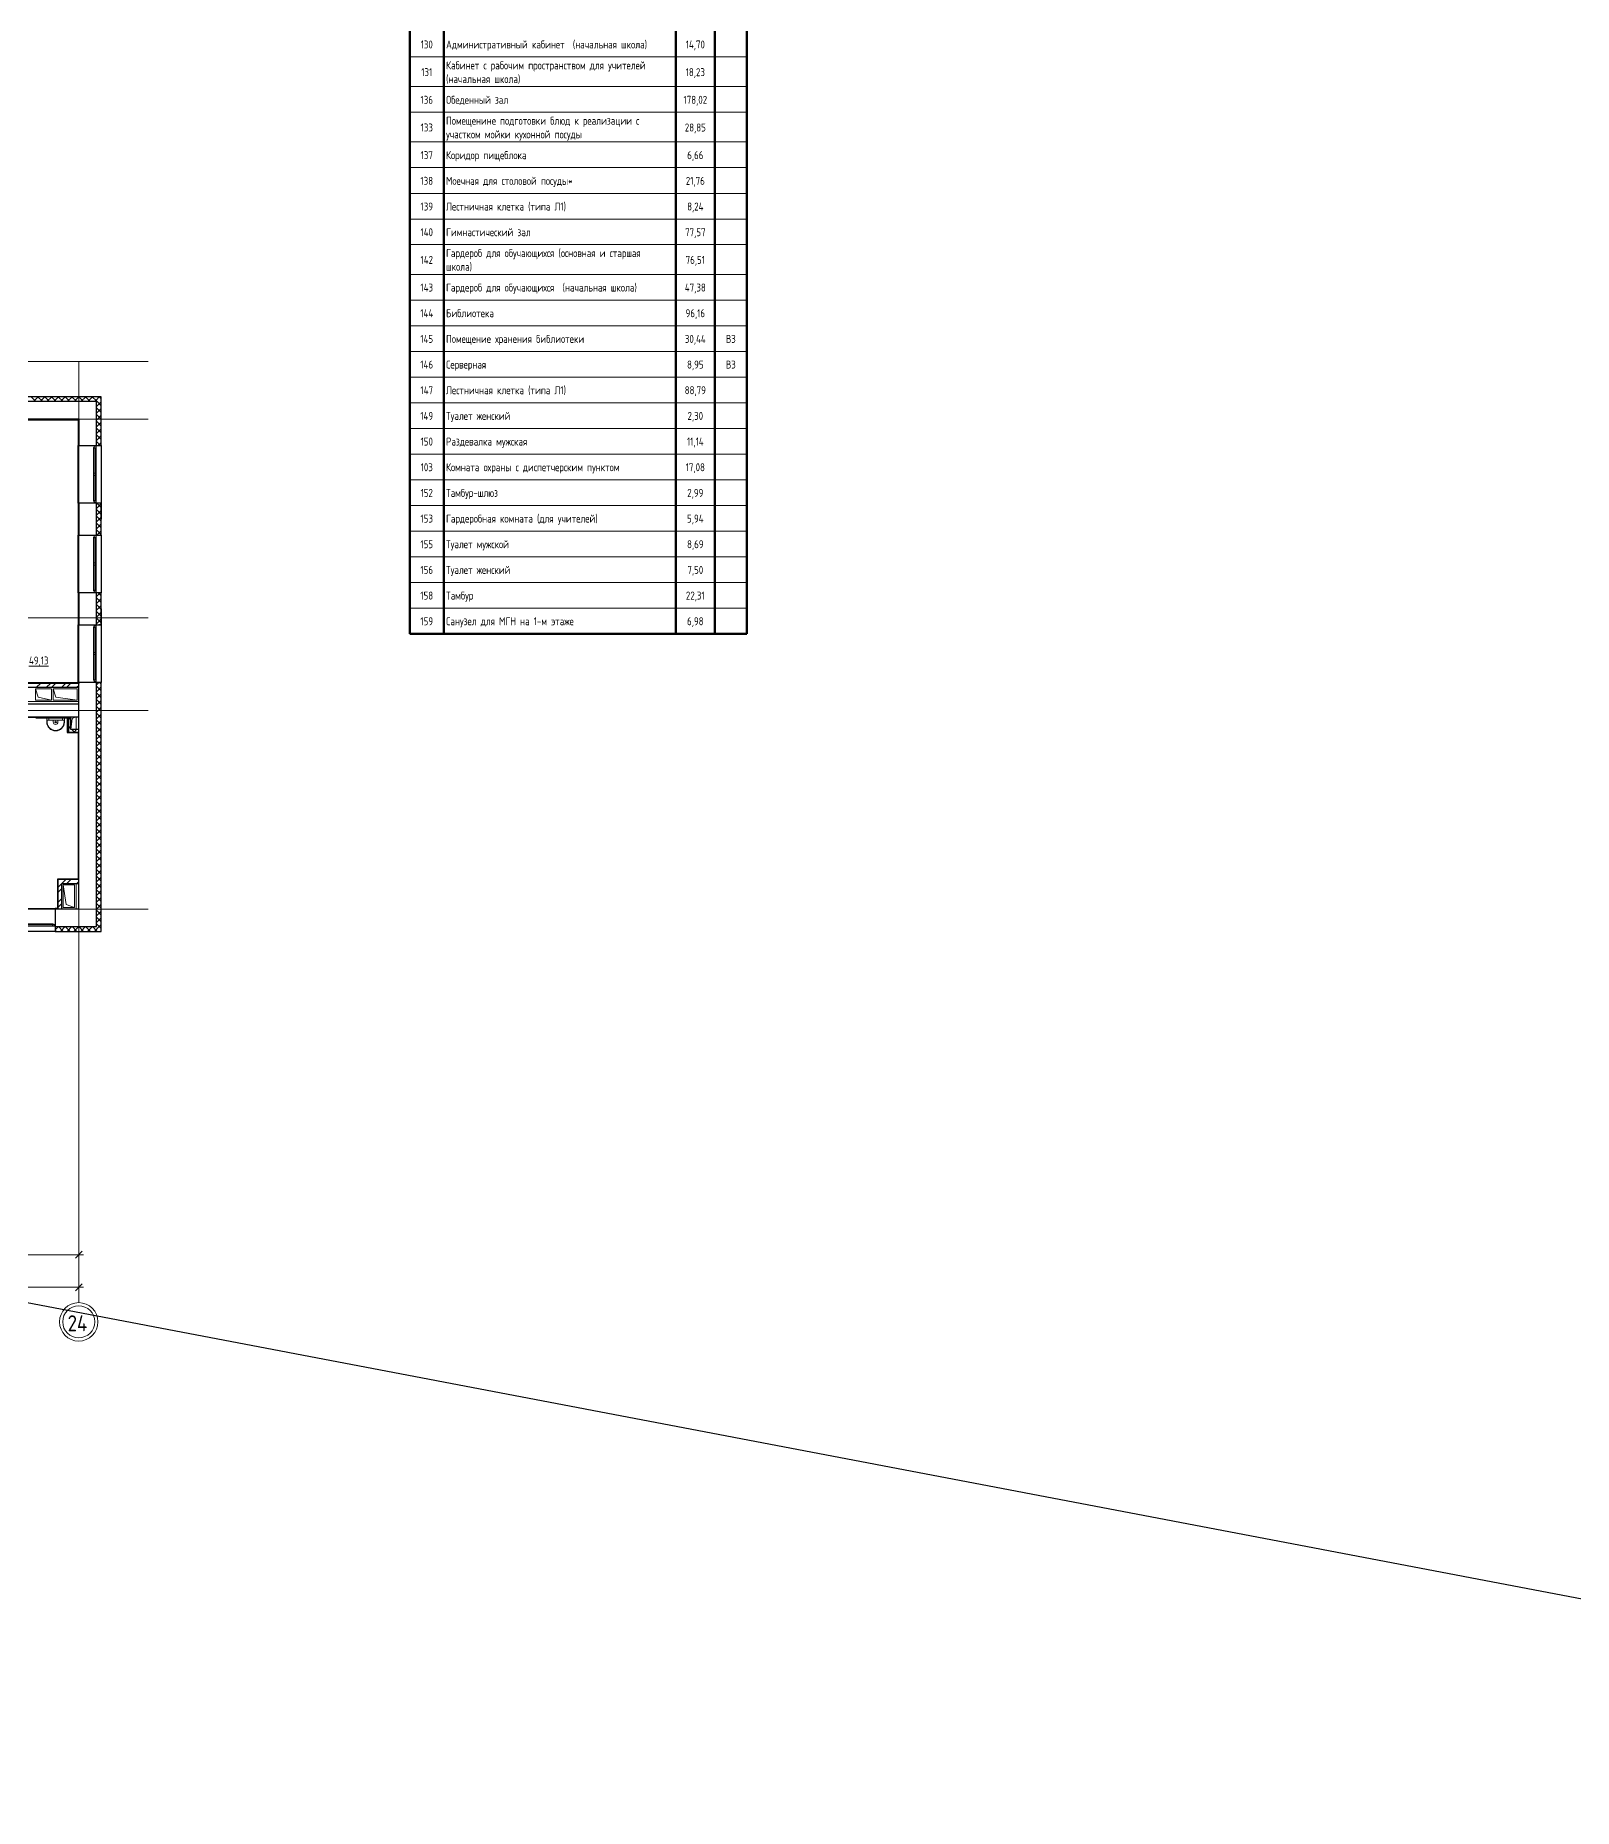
# Model space of a CAD drawing. Header units: millimetres. Extents: x -695119 to 412940, y -249585 to 622758.
# Drawn here: x 175612 to 223642, y -95569 to -40183 of the extents above; entities that cross this region are included whole.
import ezdxf

# ---------------------------------------------------------------- set-up
doc = ezdxf.new("R2010")
doc.units = ezdxf.units.MM
doc.linetypes.add('ADSK_Линия сетки', pattern=[25, 20, -2.5, 0, -2.5])
for name, color, linetype, lineweight in [('_Схема', 5, 'Continuous', 30), ('Графика спецификации', 7, 'Continuous', 20), ('Каркас_Импост', 8, 'Continuous', 9), ('Линии', 7, 'Continuous', 9), ('Марки помещений', 8, 'Continuous', 20), ('Окна', 252, 'Continuous', 9), ('Оси', 252, 'Continuous', 9), ('Перекрытия', 7, 'Continuous', 18), ('Размеры', 7, 'Continuous', 9), ('Сантехнические приборы', 8, 'Continuous', 18), ('Стены разрез', 7, 'Continuous', 30), ('Стены штриховка', 7, 'Continuous', 9)]:
    doc.layers.add(name, color=color, linetype=linetype, lineweight=lineweight)
doc.layers.add('Стены', color=194, linetype='Continuous')
doc.styles.add('GOST 2.304 type A_1', font='', dxfattribs={"height": 350})
doc.styles.add('GOST Common', font='', dxfattribs={"width": 0.9, "height": 500})
doc.styles.get('GOST 2.304 type A_1').set_extended_font_data('GOST 2.304 type A')
doc.styles.get('GOST Common').set_extended_font_data('GOST type B')

# ---------------------------------------------------------------- blocks, each defined once
blk = doc.blocks.new('_Oblique')
at = {"color": 0, "linetype": 'ByBlock', "lineweight": -2}
blk.add_line((-0.5, -0.5), (0.5, 0.5), dxfattribs=at)
blk = doc.blocks.new('1 этаж')
at = {"color": 251, "lineweight": 18, "true_color": 0x636466}
for p, q in [((795, -142120), (795, -141770)), ((795, -141770), (1295, -141770)), ((795, -141770), (882, -142033)), ((1295, -141770), (1295, -142120)), ((1345, -142120), (1345, -141770)), ((1345, -141770), (2095, -141770)), ((1345, -141770), (1432, -142033)), ((2095, -141770), (2095, -142120)), ((2144, -142170), (184, -142170)), ((1295, -142120), (795, -142120)), ((882, -142033), (1295, -142120)), ((2095, -142120), (1345, -142120)), ((1432, -142033), (2095, -142120)), ((1936, -142697), (1901, -143042)), ((2062, -142642), (1936, -142697)), ((2062, -142642), (2062, -143042)), ((2062, -147847), (2062, -148647)), ((1662, -148597), (1662, -147897)), ((1662, -147897), (2012, -147897)), ((1662, -147897), (1750, -148510)), ((2012, -147897), (2012, -148597)), ((2012, -148597), (1662, -148597)), ((1750, -148510), (2012, -148597))]:
    blk.add_line(p, q, dxfattribs=at)
at = {"layer": 'Каркас_Импост', "color": 251, "true_color": 0x636466}
for p, q in [((2609, -134230), (2626, -134230)), ((2609, -135052), (2609, -134230)), ((2626, -134230), (2626, -135052)), ((2626, -134250), (2667, -134250)), ((2667, -134250), (2667, -135032)), ((2684, -135883), (2684, -134252)), ((2609, -135082), (2609, -135052)), ((2626, -135052), (2609, -135052)), ((2609, -135082), (2626, -135082)), ((2609, -135904), (2609, -135082)), ((2667, -135032), (2626, -135032)), ((2626, -135052), (2626, -135082)), ((2626, -135082), (2626, -135904)), ((2626, -135102), (2667, -135102)), ((2667, -135032), (2667, -135102)), ((2667, -135102), (2667, -135884)), ((2626, -135904), (2609, -135904)), ((2667, -135884), (2626, -135884)), ((2609, -137030), (2626, -137030)), ((2609, -137852), (2609, -137030)), ((2626, -137030), (2626, -137852)), ((2626, -137050), (2667, -137050)), ((2667, -137050), (2667, -137832)), ((2684, -138683), (2684, -137052)), ((2609, -137882), (2609, -137852)), ((2626, -137852), (2609, -137852)), ((2609, -137882), (2626, -137882)), ((2609, -138704), (2609, -137882)), ((2667, -137832), (2626, -137832)), ((2626, -137852), (2626, -137882)), ((2626, -137882), (2626, -138704)), ((2626, -137902), (2667, -137902)), ((2667, -137832), (2667, -137902)), ((2667, -137902), (2667, -138684)), ((2626, -138704), (2609, -138704)), ((2667, -138684), (2626, -138684)), ((2609, -139830), (2626, -139830)), ((2609, -140652), (2609, -139830)), ((2626, -139830), (2626, -140652)), ((2626, -139850), (2667, -139850)), ((2667, -139850), (2667, -140632)), ((2684, -141483), (2684, -139852)), ((2609, -140682), (2609, -140652)), ((2626, -140652), (2609, -140652)), ((2667, -140632), (2626, -140632)), ((2626, -140652), (2626, -140682)), ((2667, -140632), (2667, -140702)), ((2609, -140682), (2626, -140682)), ((2609, -141504), (2609, -140682)), ((2626, -140682), (2626, -141504)), ((2626, -140702), (2667, -140702)), ((2667, -140702), (2667, -141484)), ((2626, -141504), (2609, -141504)), ((2667, -141484), (2626, -141484)), ((-311, -149187), (1320, -149187)), ((520, -149112), (1342, -149112)), ((1342, -149129), (520, -149129)), ((1322, -149170), (540, -149170)), ((1322, -149129), (1322, -149170)), ((1342, -149112), (1342, -149129))]:
    blk.add_line(p, q, dxfattribs=at)
at = {"layer": 'Каркас_Импост', "color": 251, "lineweight": 18, "true_color": 0x636466}
for p, q in [((2684, -134192), (2626, -134192)), ((2626, -134192), (2626, -134230)), ((2626, -134238), (2667, -134238)), ((2667, -134238), (2667, -134250)), ((2667, -134256), (2684, -134252)), ((2684, -134252), (2684, -134192)), ((2667, -135896), (2626, -135896)), ((2626, -135904), (2626, -135942)), ((2626, -135942), (2684, -135942)), ((2684, -135883), (2667, -135878)), ((2667, -135884), (2667, -135896)), ((2684, -135942), (2684, -135883)), ((2684, -136992), (2626, -136992)), ((2626, -136992), (2626, -137030)), ((2626, -137038), (2667, -137038)), ((2667, -137038), (2667, -137050)), ((2667, -137056), (2684, -137052)), ((2684, -137052), (2684, -136992)), ((2667, -138696), (2626, -138696)), ((2626, -138704), (2626, -138742)), ((2626, -138742), (2684, -138742)), ((2684, -138683), (2667, -138678)), ((2667, -138684), (2667, -138696)), ((2684, -138742), (2684, -138683)), ((2684, -139792), (2626, -139792)), ((2626, -139792), (2626, -139830)), ((2626, -139838), (2667, -139838)), ((2667, -139838), (2667, -139850)), ((2667, -139856), (2684, -139852)), ((2684, -139852), (2684, -139792)), ((2667, -141496), (2626, -141496)), ((2626, -141504), (2626, -141542)), ((2626, -141542), (2684, -141542)), ((2684, -141483), (2667, -141478)), ((2667, -141484), (2667, -141496)), ((2684, -141542), (2684, -141483)), ((1316, -149170), (1320, -149187)), ((1320, -149187), (1380, -149187)), ((1334, -149170), (1322, -149170)), ((1334, -149129), (1334, -149170)), ((1380, -149129), (1342, -149129)), ((1380, -149187), (1380, -149129))]:
    blk.add_line(p, q, dxfattribs=at)
at = {"layer": 'Линии', "color": 251, "lineweight": 50, "true_color": 0x636466}
for p, q in [((12482, -121230), (12482, -122032)), ((13540, -121230), (13540, -122032)), ((20789, -121230), (20789, -122032)), ((22007, -121230), (22007, -122032)), ((23007, -121230), (23007, -122032)), ((12482, -122032), (12482, -122959)), ((13540, -122032), (13540, -122959)), ((20789, -122032), (20789, -122959)), ((22007, -122032), (22007, -122959)), ((23007, -122032), (23007, -122959)), ((12482, -122959), (12482, -123761)), ((13540, -122959), (13540, -123761)), ((20789, -122959), (20789, -123761)), ((22007, -122959), (22007, -123761)), ((23007, -122959), (23007, -123761)), ((12482, -123761), (12482, -124688)), ((13540, -123761), (13540, -124688)), ((20789, -123761), (20789, -124688)), ((22007, -123761), (22007, -124688)), ((23007, -123761), (23007, -124688)), ((12482, -124688), (12482, -125490)), ((13540, -124688), (13540, -125490)), ((20789, -124688), (20789, -125490)), ((22007, -124688), (22007, -125490)), ((23007, -124688), (23007, -125490)), ((12482, -125490), (12482, -126292)), ((13540, -125490), (13540, -126292)), ((20789, -125490), (20789, -126292)), ((22007, -125490), (22007, -126292)), ((23007, -125490), (23007, -126292)), ((12482, -126292), (12482, -127094)), ((13540, -126292), (13540, -127094)), ((20789, -126292), (20789, -127094)), ((22007, -126292), (22007, -127094)), ((23007, -126292), (23007, -127094)), ((12482, -127094), (12482, -127895)), ((13540, -127094), (13540, -127895)), ((20789, -127094), (20789, -127895)), ((22007, -127094), (22007, -127895)), ((23007, -127094), (23007, -127895)), ((12482, -127895), (12482, -128823)), ((13540, -127895), (13540, -128823)), ((20789, -127895), (20789, -128823)), ((22007, -127895), (22007, -128823)), ((23007, -127895), (23007, -128823)), ((12482, -128823), (12482, -129625)), ((13540, -128823), (13540, -129625)), ((20789, -128823), (20789, -129625)), ((22007, -128823), (22007, -129625)), ((23007, -128823), (23007, -129625)), ((12482, -129625), (12482, -130426)), ((13540, -129625), (13540, -130426)), ((20789, -129625), (20789, -130426)), ((22007, -129625), (22007, -130426)), ((23007, -129625), (23007, -130426)), ((12482, -130426), (12482, -131228)), ((13540, -130426), (13540, -131228)), ((20789, -130426), (20789, -131228)), ((22007, -130426), (22007, -131228)), ((23007, -130426), (23007, -131228)), ((12482, -131228), (12482, -132030)), ((13540, -131228), (13540, -132030)), ((20789, -131228), (20789, -132030)), ((22007, -131228), (22007, -132030)), ((23007, -131228), (23007, -132030)), ((12482, -132030), (12482, -132832)), ((13540, -132030), (13540, -132832)), ((20789, -132030), (20789, -132832)), ((22007, -132030), (22007, -132832)), ((23007, -132030), (23007, -132832)), ((12482, -132832), (12482, -133634)), ((13540, -132832), (13540, -133634)), ((20789, -132832), (20789, -133634)), ((22007, -132832), (22007, -133634)), ((23007, -132832), (23007, -133634)), ((12482, -133634), (12482, -134436)), ((13540, -133634), (13540, -134436)), ((20789, -133634), (20789, -134436)), ((22007, -133634), (22007, -134436)), ((23007, -133634), (23007, -134436)), ((12482, -134436), (12482, -135238)), ((13540, -134436), (13540, -135238)), ((20789, -134436), (20789, -135238)), ((22007, -134436), (22007, -135238)), ((23007, -134436), (23007, -135238)), ((12482, -135238), (12482, -136039)), ((13540, -135238), (13540, -136039)), ((20789, -135238), (20789, -136039)), ((22007, -135238), (22007, -136039)), ((23007, -135238), (23007, -136039)), ((12482, -136039), (12482, -136841)), ((13540, -136039), (13540, -136841)), ((20789, -136039), (20789, -136841)), ((22007, -136039), (22007, -136841)), ((23007, -136039), (23007, -136841)), ((12482, -136841), (12482, -137643)), ((13540, -136841), (13540, -137643)), ((20789, -136841), (20789, -137643)), ((22007, -136841), (22007, -137643)), ((23007, -136841), (23007, -137643)), ((12482, -137643), (12482, -138445)), ((13540, -137643), (13540, -138445)), ((20789, -137643), (20789, -138445)), ((22007, -137643), (22007, -138445)), ((23007, -137643), (23007, -138445)), ((12482, -138445), (12482, -139247)), ((13540, -138445), (13540, -139247)), ((20789, -138445), (20789, -139247)), ((22007, -138445), (22007, -139247)), ((23007, -138445), (23007, -139247)), ((12482, -139247), (12482, -140049)), ((13540, -139247), (13540, -140049)), ((20789, -139247), (20789, -140049)), ((22007, -139247), (22007, -140049)), ((23007, -139247), (23007, -140049)), ((12482, -140049), (23007, -140049))]:
    blk.add_line(p, q, dxfattribs=at)
at = {"layer": 'Линии', "color": 251, "lineweight": 20, "true_color": 0x636466}
for p, q in [((13540, -122032), (12482, -122032)), ((20789, -122032), (13540, -122032)), ((22007, -122032), (20789, -122032)), ((23007, -122032), (22007, -122032)), ((13540, -122959), (12482, -122959)), ((20789, -122959), (13540, -122959)), ((22007, -122959), (20789, -122959)), ((23007, -122959), (22007, -122959)), ((13540, -123761), (12482, -123761)), ((20789, -123761), (13540, -123761)), ((22007, -123761), (20789, -123761)), ((23007, -123761), (22007, -123761)), ((13540, -124688), (12482, -124688)), ((20789, -124688), (13540, -124688)), ((22007, -124688), (20789, -124688)), ((23007, -124688), (22007, -124688)), ((13540, -125490), (12482, -125490)), ((20789, -125490), (13540, -125490)), ((22007, -125490), (20789, -125490)), ((23007, -125490), (22007, -125490)), ((13540, -126292), (12482, -126292)), ((20789, -126292), (13540, -126292)), ((22007, -126292), (20789, -126292)), ((23007, -126292), (22007, -126292)), ((13540, -127094), (12482, -127094)), ((20789, -127094), (13540, -127094)), ((22007, -127094), (20789, -127094)), ((23007, -127094), (22007, -127094)), ((13540, -127895), (12482, -127895)), ((20789, -127895), (13540, -127895)), ((22007, -127895), (20789, -127895)), ((23007, -127895), (22007, -127895)), ((13540, -128823), (12482, -128823)), ((20789, -128823), (13540, -128823)), ((22007, -128823), (20789, -128823)), ((23007, -128823), (22007, -128823)), ((13540, -129625), (12482, -129625)), ((20789, -129625), (13540, -129625)), ((22007, -129625), (20789, -129625)), ((23007, -129625), (22007, -129625)), ((13540, -130426), (12482, -130426)), ((20789, -130426), (13540, -130426)), ((22007, -130426), (20789, -130426)), ((23007, -130426), (22007, -130426)), ((13540, -131228), (12482, -131228)), ((20789, -131228), (13540, -131228)), ((22007, -131228), (20789, -131228)), ((23007, -131228), (22007, -131228)), ((13540, -132030), (12482, -132030)), ((20789, -132030), (13540, -132030)), ((22007, -132030), (20789, -132030)), ((23007, -132030), (22007, -132030)), ((13540, -132832), (12482, -132832)), ((20789, -132832), (13540, -132832)), ((22007, -132832), (20789, -132832)), ((23007, -132832), (22007, -132832)), ((13540, -133634), (12482, -133634)), ((20789, -133634), (13540, -133634)), ((22007, -133634), (20789, -133634)), ((23007, -133634), (22007, -133634)), ((13540, -134436), (12482, -134436)), ((20789, -134436), (13540, -134436)), ((22007, -134436), (20789, -134436)), ((23007, -134436), (22007, -134436)), ((13540, -135238), (12482, -135238)), ((20789, -135238), (13540, -135238)), ((22007, -135238), (20789, -135238)), ((23007, -135238), (22007, -135238)), ((13540, -136039), (12482, -136039)), ((20789, -136039), (13540, -136039)), ((22007, -136039), (20789, -136039)), ((23007, -136039), (22007, -136039)), ((13540, -136841), (12482, -136841)), ((20789, -136841), (13540, -136841)), ((22007, -136841), (20789, -136841)), ((23007, -136841), (22007, -136841)), ((13540, -137643), (12482, -137643)), ((20789, -137643), (13540, -137643)), ((22007, -137643), (20789, -137643)), ((23007, -137643), (22007, -137643)), ((13540, -138445), (12482, -138445)), ((20789, -138445), (13540, -138445)), ((22007, -138445), (20789, -138445)), ((23007, -138445), (22007, -138445)), ((13540, -139247), (12482, -139247)), ((20789, -139247), (13540, -139247)), ((22007, -139247), (20789, -139247)), ((23007, -139247), (22007, -139247)), ((13540, -140049), (12482, -140049)), ((20789, -140049), (13540, -140049)), ((22007, -140049), (20789, -140049)), ((23007, -140049), (22007, -140049))]:
    blk.add_line(p, q, dxfattribs=at)
at = {"layer": 'Окна', "color": 251, "true_color": 0x636466}
for p, q in [((2626, -134167), (2626, -134192)), ((2626, -134192), (2684, -134192)), ((2684, -134192), (2684, -134167)), ((2626, -135942), (2626, -135967)), ((2684, -135942), (2626, -135942)), ((2684, -135967), (2684, -135942)), ((2626, -136967), (2626, -136992)), ((2626, -136992), (2684, -136992)), ((2684, -136992), (2684, -136967)), ((2626, -138742), (2626, -138767)), ((2684, -138742), (2626, -138742)), ((2684, -138767), (2684, -138742)), ((2626, -139767), (2626, -139792)), ((2626, -139792), (2684, -139792)), ((2684, -139792), (2684, -139767)), ((2626, -141542), (2626, -141567)), ((2684, -141542), (2626, -141542)), ((2684, -141567), (2684, -141542)), ((1405, -149129), (1380, -149129)), ((1380, -149129), (1380, -149187)), ((1380, -149187), (1405, -149187))]:
    blk.add_line(p, q, dxfattribs=at)
at = {"layer": 'Оси', "color": 251, "linetype": 'ADSK_Линия сетки', "true_color": 0x636466}
for p, q in [((4311, -131547), (-72628, -131547)), ((2144, -131547), (2144, -160943)), ((4311, -133347), (-72628, -133347)), ((4311, -139547), (-72628, -139547)), ((4311, -142447), (-72628, -142447)), ((4311, -148647), (-72628, -148647))]:
    blk.add_line(p, q, dxfattribs=at)
at = {"layer": 'Оси', "color": 251, "lineweight": 20, "true_color": 0x636466}
for radius, start, end in [(600, 0, 180), (500, 0, 180), (600, 180, 0), (500, 180, 0)]:
    blk.add_arc((2144, -161543), radius, start, end, dxfattribs=at)
at = {"layer": 'Перекрытия', "color": 251, "true_color": 0x636466}
for p, q in [((2062, -142642), (2062, -143042)), ((1662, -147897), (2012, -147897)), ((1662, -148597), (1662, -147897)), ((2012, -147897), (2012, -148597)), ((2012, -148597), (1662, -148597))]:
    blk.add_line(p, q, dxfattribs=at)
at = {"layer": 'Размеры', "color": 251, "lineweight": 18, "true_color": 0x636466}
for p, q in [((-4206, -159446), (2294, -159446)), ((2144, -159496), (2144, -159596)), ((-65706, -160464), (2294, -160464)), ((2144, -160514), (2144, -160614))]:
    blk.add_line(p, q, dxfattribs=at)
at = {"layer": 'Сантехнические приборы', "color": 251, "true_color": 0x636466}
for p, q in [((1146, -142677), (1146, -142807)), ((1156, -142807), (1156, -142747)), ((1156, -142747), (1206, -142747)), ((1206, -142747), (1206, -142677)), ((1216, -142747), (1206, -142747)), ((1626, -142747), (1216, -142747)), ((1346, -142807), (1346, -142747)), ((1496, -142807), (1496, -142747)), ((1636, -142747), (1626, -142747)), ((1636, -142677), (1636, -142747)), ((1636, -142747), (1686, -142747)), ((1686, -142747), (1686, -142807)), ((1696, -142677), (1696, -142807))]:
    blk.add_line(p, q, dxfattribs=at)
at = {"layer": 'Сантехнические приборы', "color": 251, "true_color": 0x636466, "flags": 128}
blk.add_lwpolyline([(1156, -142807), (1156, -142818), (1157, -142829), (1158, -142839), (1160, -142850), (1161, -142860), (1164, -142870), (1166, -142881), (1170, -142891), (1173, -142901), (1177, -142911), (1181, -142920), (1186, -142930), (1191, -142939), (1197, -142948), (1202, -142957), (1209, -142966), (1215, -142974), (1222, -142982), (1229, -142990), (1237, -142997), (1244, -143005), (1252, -143012), (1261, -143018), (1269, -143024), (1278, -143030), (1287, -143036), (1296, -143041), (1306, -143046), (1315, -143050), (1325, -143054), (1335, -143058), (1345, -143061), (1355, -143064), (1366, -143067), (1376, -143069), (1387, -143070), (1397, -143071), (1408, -143072), (1418, -143072), (1429, -143072), (1439, -143072), (1450, -143071), (1461, -143069), (1471, -143068), (1481, -143065), (1492, -143063), (1502, -143060), (1512, -143056), (1522, -143053), (1531, -143048), (1541, -143044), (1550, -143039), (1559, -143033), (1568, -143028), (1577, -143022), (1586, -143015), (1594, -143008), (1602, -143001), (1609, -142994), (1617, -142986), (1624, -142978), (1630, -142970), (1637, -142962), (1643, -142953), (1648, -142944), (1653, -142935), (1658, -142925), (1663, -142916), (1667, -142906), (1671, -142896), (1674, -142886), (1677, -142876), (1680, -142866), (1682, -142855), (1683, -142845), (1685, -142834), (1686, -142824), (1686, -142813), (1686, -142807)], dxfattribs=at)
at = {"layer": 'Сантехнические приборы', "color": 251, "true_color": 0x636466}
for radius, start, end in [(275, 180, 0), (265, 180, 0), (75, 180, 0), (25, 0, 180), (25, 180, 0)]:
    blk.add_arc((1421, -142807), radius, start, end, dxfattribs=at)
at = {"layer": 'Стены', "color": 251, "true_color": 0x636466}
for p, q in [((2694, -132797), (-4496, -132797)), ((2144, -133362), (2144, -134167)), ((2694, -134167), (2694, -133347)), ((2129, -135967), (2129, -134167)), ((2846, -134167), (2846, -135967)), ((2144, -135967), (2144, -136967)), ((2694, -136967), (2694, -135967)), ((2129, -138767), (2129, -136967)), ((2846, -136967), (2846, -138767)), ((2144, -138767), (2144, -139767)), ((2694, -139767), (2694, -138767)), ((2129, -141567), (2129, -139767)), ((2846, -139767), (2846, -141567)), ((2144, -141567), (2144, -141600)), ((2694, -149197), (2694, -141567)), ((-4616, -142642), (1821, -142642)), ((-395, -148632), (1405, -148632)), ((1492, -148647), (1405, -148647)), ((1405, -149349), (-395, -149349)), ((1405, -149197), (2144, -149197))]:
    blk.add_line(p, q, dxfattribs=at)
at = {"layer": 'Стены разрез', "color": 251, "true_color": 0x636466}
for p, q in [((2846, -132645), (-4496, -132645)), ((2694, -133347), (2694, -132797)), ((2846, -134167), (2846, -132645)), ((2144, -133347), (-4251, -133347)), ((-3846, -133362), (2129, -133362)), ((2129, -133362), (2129, -134167)), ((2144, -133347), (2144, -133362)), ((2129, -134167), (2846, -134167)), ((2851, -135967), (2129, -135967)), ((2129, -135967), (2129, -136967)), ((2846, -136967), (2846, -135967)), ((2851, -136467), (2851, -135967)), ((2846, -136467), (2851, -136467)), ((2129, -136967), (2846, -136967)), ((2846, -138767), (2129, -138767)), ((2129, -138767), (2129, -139767)), ((2846, -139767), (2846, -138767)), ((2851, -139267), (2846, -139267)), ((2851, -139767), (2851, -139267)), ((2129, -139767), (2846, -139767)), ((2846, -139767), (2851, -139767)), ((2144, -141600), (-3861, -141600)), ((2129, -141585), (-3846, -141585)), ((184, -141720), (2144, -141720)), ((2846, -141567), (2129, -141567)), ((2129, -141567), (2129, -141585)), ((2144, -148647), (2144, -141600)), ((2846, -149349), (2846, -141567)), ((2144, -142252), (-3861, -142252)), ((-6581, -142657), (806, -142657)), ((806, -142657), (806, -142677)), ((806, -142677), (1786, -142677)), ((1786, -142677), (1786, -143137)), ((1821, -142642), (2144, -142642)), ((1821, -142642), (1821, -143122)), ((1901, -143042), (1901, -142642)), ((1786, -143137), (2129, -143137)), ((1821, -143122), (2144, -143122)), ((2144, -143042), (1901, -143042)), ((2129, -143137), (2129, -147712)), ((2129, -147712), (1477, -147712)), ((1477, -147712), (1477, -148632)), ((1492, -147727), (1492, -148647)), ((2144, -147727), (1492, -147727)), ((1612, -148647), (1612, -147847)), ((1612, -147847), (2144, -147847)), ((1405, -148632), (1405, -149349)), ((1477, -148632), (1405, -148632)), ((2144, -148647), (1492, -148647)), ((1405, -149349), (2846, -149349)), ((2144, -149197), (2694, -149197))]:
    blk.add_line(p, q, dxfattribs=at)
at = {"layer": 'Стены разрез', "color": 251, "linetype": 'Continuous', "lineweight": 9, "true_color": 0x636466}
for p, q in [((808, -132797), (658, -132647)), ((726, -132797), (876, -132647)), ((1020, -132797), (870, -132647)), ((937, -132645), (936, -132647)), ((938, -132797), (1088, -132647)), ((1232, -132797), (1082, -132647)), ((1150, -132797), (1300, -132647)), ((1444, -132797), (1294, -132647)), ((1362, -132797), (1512, -132647)), ((1499, -132647), (1498, -132645)), ((1656, -132797), (1506, -132647)), ((1574, -132797), (1724, -132647)), ((1868, -132797), (1718, -132647)), ((1786, -132797), (1936, -132647)), ((2081, -132797), (1931, -132647)), ((1998, -132797), (2148, -132647)), ((2293, -132797), (2143, -132647)), ((2211, -132797), (2361, -132647)), ((2345, -132645), (2344, -132647)), ((2505, -132797), (2355, -132647)), ((2423, -132797), (2573, -132647)), ((2694, -132775), (2567, -132647)), ((2635, -132797), (2694, -132738)), ((2694, -132738), (2785, -132647)), ((2844, -132925), (2694, -132775)), ((2694, -132950), (2844, -132800)), ((2844, -132713), (2779, -132647)), ((2844, -132878), (2846, -132878)), ((1380, -133362), (1380, -133347)), ((1980, -133362), (1980, -133347)), ((2844, -133137), (2694, -132987)), ((2694, -133162), (2844, -133012)), ((2844, -133349), (2694, -133199)), ((2694, -133374), (2844, -133224)), ((2844, -133561), (2694, -133411)), ((2694, -133587), (2844, -133437)), ((2846, -133152), (2845, -133150)), ((2144, -133497), (2129, -133482)), ((2129, -133515), (2144, -133500)), ((2144, -133710), (2129, -133695)), ((2129, -133727), (2144, -133712)), ((2144, -133922), (2129, -133907)), ((2129, -133939), (2144, -133924)), ((2844, -133773), (2694, -133623)), ((2694, -133799), (2844, -133649)), ((2844, -133985), (2694, -133835)), ((2694, -134011), (2844, -133861)), ((2844, -133488), (2846, -133488)), ((2844, -133691), (2846, -133691)), ((2844, -133996), (2846, -133996)), ((2144, -134134), (2129, -134119)), ((2129, -134152), (2144, -134137)), ((2812, -134165), (2694, -134047)), ((2750, -134167), (2844, -134073)), ((2144, -136043), (2129, -136028)), ((2129, -136061), (2144, -136046)), ((2144, -136255), (2129, -136240)), ((2694, -136132), (2844, -135982)), ((2844, -136319), (2694, -136169)), ((2694, -136344), (2844, -136194)), ((2844, -136107), (2705, -135967)), ((2844, -136231), (2846, -136231)), ((2846, -136231), (2851, -136231)), ((2129, -136273), (2144, -136258)), ((2144, -136467), (2129, -136452)), ((2129, -136485), (2144, -136470)), ((2144, -136679), (2129, -136664)), ((2129, -136697), (2144, -136682)), ((2844, -136531), (2694, -136381)), ((2694, -136556), (2844, -136406)), ((2844, -136743), (2694, -136593)), ((2694, -136769), (2844, -136619)), ((2144, -136892), (2129, -136877)), ((2129, -136909), (2144, -136894)), ((2844, -136955), (2694, -136805)), ((2708, -136967), (2844, -136831)), ((2844, -136840), (2846, -136840)), ((2144, -138801), (2129, -138786)), ((2129, -138818), (2144, -138803)), ((2144, -139013), (2129, -138998)), ((2129, -139031), (2144, -139016)), ((2694, -138890), (2815, -138769)), ((2844, -139076), (2694, -138926)), ((2694, -139102), (2844, -138952)), ((2844, -138864), (2747, -138767)), ((2144, -139225), (2129, -139210)), ((2129, -139243), (2144, -139228)), ((2144, -139437), (2129, -139422)), ((2129, -139455), (2144, -139440)), ((2844, -139289), (2694, -139139)), ((2694, -139314), (2844, -139164)), ((2844, -139501), (2694, -139351)), ((2694, -139526), (2844, -139376)), ((2844, -139713), (2694, -139563)), ((2844, -139076), (2846, -139076)), ((2844, -139279), (2846, -139279)), ((2846, -139279), (2851, -139279)), ((2144, -139649), (2129, -139634)), ((2129, -139667), (2144, -139652)), ((2694, -139738), (2844, -139588)), ((2844, -139584), (2846, -139584)), ((2846, -139584), (2851, -139584)), ((828, -141720), (948, -141600)), ((832, -141600), (847, -141585)), ((913, -141600), (898, -141585)), ((1044, -141600), (1059, -141585)), ((1125, -141600), (1110, -141585)), ((1142, -141720), (1262, -141600)), ((1256, -141600), (1271, -141585)), ((1299, -141720), (1419, -141600)), ((1338, -141600), (1323, -141585)), ((1469, -141600), (1484, -141585)), ((1550, -141600), (1535, -141585)), ((1614, -141720), (1734, -141600)), ((1681, -141600), (1696, -141585)), ((1762, -141600), (1747, -141585)), ((1771, -141720), (1891, -141600)), ((1893, -141600), (1908, -141585)), ((1974, -141600), (1959, -141585)), ((2085, -141720), (2144, -141661)), ((2105, -141600), (2120, -141585)), ((2129, -141576), (2138, -141567)), ((2694, -141648), (2772, -141569)), ((2844, -141834), (2694, -141684)), ((2694, -141860), (2844, -141710)), ((2844, -141622), (2792, -141569)), ((2846, -141734), (2844, -141738)), ((2844, -142046), (2694, -141896)), ((2694, -142072), (2844, -141922)), ((2844, -142258), (2694, -142108)), ((2694, -142284), (2844, -142134)), ((2844, -142471), (2694, -142321)), ((2844, -141819), (2846, -141819)), ((2846, -142093), (2844, -142090)), ((836, -142657), (851, -142642)), ((910, -142657), (895, -142642)), ((1028, -142677), (1048, -142657)), ((1048, -142657), (1063, -142642)), ((1122, -142657), (1107, -142642)), ((1260, -142657), (1275, -142642)), ((1334, -142657), (1319, -142642)), ((1452, -142677), (1472, -142657)), ((1472, -142657), (1487, -142642)), ((1546, -142657), (1531, -142642)), ((1684, -142657), (1699, -142642)), ((1758, -142657), (1743, -142642)), ((1786, -142768), (1806, -142748)), ((1901, -142730), (1821, -142650)), ((1821, -142733), (1901, -142653)), ((2694, -142496), (2844, -142346)), ((2844, -142683), (2694, -142533)), ((2694, -142708), (2844, -142558)), ((2844, -142895), (2694, -142745)), ((2694, -142920), (2844, -142770)), ((2844, -142428), (2846, -142428)), ((2844, -142632), (2846, -142632)), ((1901, -143012), (1821, -142932)), ((1821, -143016), (1901, -142936)), ((2011, -143122), (1931, -143042)), ((1980, -143137), (1980, -143122)), ((1997, -143122), (2077, -143042)), ((2844, -143107), (2694, -142957)), ((2694, -143133), (2844, -142983)), ((2844, -143319), (2694, -143169)), ((2694, -143345), (2844, -143195)), ((2844, -143531), (2694, -143381)), ((2694, -143557), (2844, -143407)), ((2844, -142936), (2846, -142936)), ((2846, -143157), (2845, -143158)), ((2844, -143743), (2694, -143593)), ((2694, -143769), (2844, -143619)), ((2844, -143956), (2694, -143806)), ((2694, -143981), (2844, -143831)), ((2844, -143546), (2846, -143546)), ((2844, -143749), (2846, -143749)), ((2846, -143969), (2844, -143973)), ((2844, -144168), (2694, -144018)), ((2694, -144193), (2844, -144043)), ((2844, -144380), (2694, -144230)), ((2694, -144405), (2844, -144255)), ((2844, -144592), (2694, -144442)), ((2694, -144617), (2844, -144467)), ((2844, -144054), (2846, -144054)), ((2846, -144531), (2845, -144530)), ((2844, -144804), (2694, -144654)), ((2694, -144830), (2844, -144680)), ((2844, -145016), (2694, -144866)), ((2694, -145042), (2844, -144892)), ((2844, -145228), (2694, -145078)), ((2694, -145254), (2844, -145104)), ((2844, -144664), (2846, -144664)), ((2844, -144867), (2846, -144867)), ((2844, -145440), (2694, -145290)), ((2694, -145466), (2844, -145316)), ((2844, -145653), (2694, -145503)), ((2694, -145678), (2844, -145528)), ((2846, -145141), (2844, -145138)), ((2844, -145172), (2846, -145172)), ((2844, -145865), (2694, -145715)), ((2694, -145890), (2844, -145740)), ((2844, -146077), (2694, -145927)), ((2694, -146102), (2844, -145952)), ((2844, -146289), (2694, -146139)), ((2694, -146314), (2844, -146164)), ((2844, -145781), (2846, -145781)), ((2844, -145984), (2846, -145984)), ((2846, -146205), (2844, -146208)), ((2844, -146501), (2694, -146351)), ((2694, -146527), (2844, -146377)), ((2844, -146713), (2694, -146563)), ((2694, -146739), (2844, -146589)), ((2844, -146289), (2846, -146289)), ((2846, -146767), (2844, -146763)), ((2844, -146925), (2694, -146775)), ((2694, -146951), (2844, -146801)), ((2844, -147137), (2694, -146987)), ((2694, -147163), (2844, -147013)), ((2844, -147350), (2694, -147200)), ((2694, -147375), (2844, -147225)), ((2844, -146899), (2846, -146899)), ((2844, -147102), (2846, -147102)), ((1492, -147971), (1612, -147851)), ((1616, -147847), (1736, -147727)), ((1773, -147847), (1893, -147727)), ((1980, -147727), (1980, -147712)), ((2087, -147847), (2144, -147790)), ((2844, -147562), (2694, -147412)), ((2694, -147587), (2844, -147437)), ((2844, -147774), (2694, -147624)), ((2694, -147799), (2844, -147649)), ((2844, -147986), (2694, -147836)), ((2694, -148012), (2844, -147862)), ((2844, -147407), (2846, -147407)), ((1492, -148128), (1612, -148008)), ((1492, -148442), (1612, -148322)), ((2844, -148198), (2694, -148048)), ((2694, -148224), (2844, -148074)), ((2844, -148410), (2694, -148260)), ((2694, -148436), (2844, -148286)), ((2844, -148016), (2846, -148016)), ((2844, -148220), (2846, -148220)), ((1422, -148647), (1437, -148632)), ((1492, -148600), (1612, -148480)), ((2844, -148622), (2694, -148472)), ((2694, -148648), (2844, -148498)), ((2844, -148835), (2694, -148685)), ((2694, -148860), (2844, -148710)), ((2844, -149047), (2694, -148897)), ((2694, -149072), (2844, -148922)), ((2844, -148524), (2846, -148524)), ((2846, -148643), (2844, -148647)), ((1407, -149299), (1508, -149197)), ((1448, -149347), (1407, -149306)), ((1660, -149347), (1510, -149197)), ((1571, -149347), (1721, -149197)), ((1639, -149349), (1638, -149347)), ((1872, -149347), (1722, -149197)), ((1783, -149347), (1933, -149197)), ((2084, -149347), (1934, -149197)), ((1995, -149347), (2145, -149197)), ((2296, -149347), (2146, -149197)), ((2205, -149347), (2204, -149349)), ((2207, -149347), (2357, -149197)), ((2226, -149349), (2224, -149347)), ((2508, -149347), (2358, -149197)), ((2419, -149347), (2569, -149197)), ((2440, -149347), (2438, -149349)), ((2721, -149347), (2571, -149197)), ((2631, -149347), (2781, -149197)), ((2783, -149197), (2694, -149109)), ((2781, -149197), (2844, -149134)), ((2844, -149259), (2783, -149197)), ((2843, -149347), (2844, -149346)), ((2844, -149134), (2846, -149134)), ((2844, -149337), (2846, -149337))]:
    blk.add_line(p, q, dxfattribs=at)
at = {"layer": 'Стены штриховка', "color": 251, "true_color": 0x636466}
for p, q in [((2846, -132647), (-4494, -132647)), ((2844, -134165), (2844, -132645)), ((2144, -133362), (2129, -133362)), ((2770, -134165), (2770, -134167)), ((2770, -134165), (2844, -134165)), ((2770, -135967), (2770, -135969)), ((2844, -135969), (2770, -135969)), ((2844, -136965), (2844, -135969)), ((2770, -136965), (2770, -136967)), ((2770, -136965), (2844, -136965)), ((2770, -138767), (2770, -138769)), ((2844, -138769), (2770, -138769)), ((2844, -139765), (2844, -138769)), ((2770, -139765), (2770, -139767)), ((2770, -139765), (2844, -139765)), ((2770, -141567), (2770, -141569)), ((2844, -141569), (2770, -141569)), ((2844, -149349), (2844, -141569)), ((1821, -142657), (806, -142657)), ((1806, -142657), (1806, -143137)), ((1477, -148632), (1492, -148632)), ((1407, -149273), (1405, -149273)), ((1407, -149273), (1407, -149347)), ((1407, -149347), (2846, -149347))]:
    blk.add_line(p, q, dxfattribs=at)
at = {"layer": 'Размеры', "color": 251, "lineweight": 18, "true_color": 0x636466, "xscale": 212.1, "yscale": 212.1, "zscale": 212.1}
for p in [(2144, -159446), (2144, -160464)]:
    blk.add_blockref('_Oblique', p, dxfattribs=at)
at = {"layer": 'Графика спецификации', "color": 251, "true_color": 0x636466, "char_height": 250, "line_spacing_factor": 1.022761, "style": 'GOST 2.304 type A_1'}
for s, insert, width, attachment_point in [('130', (13011, -121517), 509.89, 2), ('Административный кабинет  (начальная школа)', (13615, -121517), 7977.15, 1), ('14,70', (21398, -121517), 817.63, 2), ('131', (13011, -122382), 458.6, 2), ('Кабинет с рабочим пространством для учителей\\P(начальная школа)', (13615, -122169), 8070.68, 1), ('18,23', (21398, -122382), 790.47, 2), ('136', (13011, -123246), 509.89, 2), ('Обеденный зал', (13615, -123246), 3966.01, 1), ('178,02', (21398, -123246), 977.53, 2), ('Помещенине подготовки блюд к реализации с\\Pучастком мойки кухонной посуды', (13615, -123898), 7479.33, 1), ('133', (13011, -124111), 509.89, 2), ('28,85', (21398, -124111), 841.76, 2), ('137', (13011, -124975), 509.89, 2), ('Коридор пищеблока', (13615, -124975), 3222.24, 1), ('6,66', (21398, -124975), 654.71, 2), ('138', (13011, -125777), 509.89, 2), ('Моечная для столовой посуды*', (13615, -125777), 5068.69, 1), ('21,76', (21398, -125777), 790.47, 2), ('139', (13011, -126579), 509.89, 2), ('Лестничная клетка (типа Л1)', (13615, -126579), 4836.37, 1), ('8,24', (21398, -126579), 681.86, 2), ('140', (13011, -127381), 537.04, 2), ('Гимнастический зал', (13615, -127381), 3348.95, 1), ('77,57', (21398, -127381), 841.76, 2), ('142', (13011, -128246), 537.04, 2), ('Гардероб для обучающихся (основная и старшая\\Pшкола)', (13615, -128032), 7980.16, 1), ('76,51', (21398, -128246), 790.47, 2), ('143', (13011, -129110), 537.04, 2), ('Гардероб для обучающихся  (начальная школа)', (13615, -129110), 7735.78, 1), ('47,38', (21398, -129110), 868.92, 2), ('144', (13011, -129912), 564.19, 2), ('Библиотека', (13615, -129912), 1979.2, 1), ('96,16', (21398, -129912), 790.47, 2), ('145', (13011, -130714), 537.04, 2), ('Помещение хранения библиотеки', (13615, -130714), 5454.87, 1), ('30,44', (21398, -130714), 896.07, 2), ('В3', (22507, -130714), 401.27, 2), ('146', (13011, -131516), 537.04, 2), ('Серверная', (13615, -131516), 1710.68, 1), ('8,95', (21398, -131516), 654.71, 2), ('В3', (22507, -131516), 401.27, 2), ('147', (13011, -132317), 537.04, 2), ('Лестничная клетка (типа Л1)', (13615, -132317), 4836.37, 1), ('88,79', (21398, -132317), 841.76, 2), ('149', (13011, -133119), 537.04, 2), ('Туалет женский', (13615, -133119), 2664.08, 1), ('2,30', (21398, -133119), 654.71, 2), ('150', (13011, -133921), 509.89, 2), ('Раздевалка мужская', (13615, -133921), 3454.55, 1), ('11,14', (21398, -133921), 715.05, 2), ('103', (13011, -134723), 458.6, 2), ('Комната охраны с диспетчерским пунктом', (13615, -134723), 7041.85, 1), ('17,08', (21398, -134723), 790.47, 2), ('152', (13011, -135525), 509.89, 2), ('Тамбур-шлюз', (13615, -135525), 2223.58, 1), ('2,99', (21398, -135525), 654.71, 2), ('153', (13011, -136327), 509.89, 2), ('Гардеробная комната (для учителей)', (13615, -136327), 6166.9, 1), ('5,94', (21398, -136327), 681.86, 2), ('155', (13011, -137128), 509.89, 2), ('Туалет мужской', (13615, -137128), 2691.23, 1), ('8,69', (21398, -137128), 654.71, 2), ('156', (13011, -137930), 509.89, 2), ('Туалет женский', (13615, -137930), 2664.08, 1), ('7,50', (21398, -137930), 654.71, 2), ('158', (13011, -138732), 509.89, 2), ('Тамбур', (13615, -138732), 1203.81, 1), ('22,31', (21398, -138732), 790.47, 2), ('159', (13011, -139534), 509.89, 2), ('Санузел для МГН на 1-м этаже', (13615, -139534), 5005.33, 1), ('6,98', (21398, -139534), 654.71, 2)]:
    blk.add_mtext(s, dxfattribs=dict(at, insert=insert, width=width, attachment_point=attachment_point))
at = {"layer": 'Марки помещений', "color": 251, "true_color": 0x636466, "style": 'GOST 2.304 type A_1'}
blk.add_text('%%U49,13', height=250, dxfattribs=at).set_placement((589, -141010))
at = {"layer": 'Оси', "color": 251, "true_color": 0x636466, "style": 'GOST Common', "width": 0.9}
blk.add_text('24', height=500, dxfattribs=at).set_placement((1796, -161838))

msp = doc.modelspace()

# ---------------------------------------------------------------- linework, layer by layer
at = {"layer": '_Схема', "color": 5}
msp.add_line((258216.67, -95568.6), (-161934.199, -15488.828), dxfattribs=at)

# ---------------------------------------------------------------- block references
msp.add_blockref('1 этаж', (174819.19, 81176.937))

doc.saveas('drawing.dxf')
